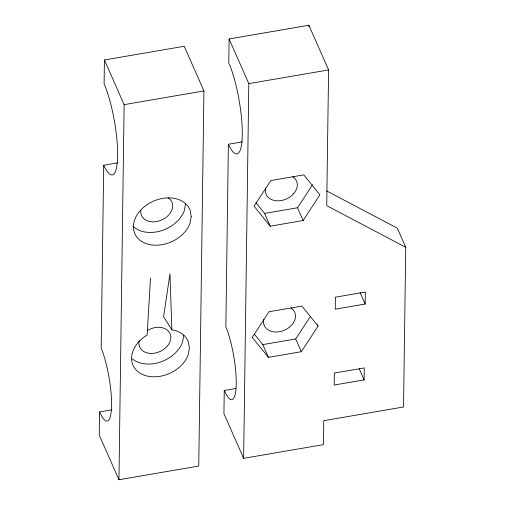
<?xml version="1.0" encoding="UTF-8"?>
<svg xmlns="http://www.w3.org/2000/svg" width="505" height="505" viewBox="0 0 505 505"><rect width="100%" height="100%" fill="white"/><g stroke="black" fill="none" stroke-linecap="round" stroke-linejoin="round"><path stroke-width="0.76" d="M111.965 409.795L99.573 411.922L99.251 435.076L118.953 479.75L198.749 466.046L203.925 90.938L184.218 46.264L104.428 59.969L104.099 83.918A51.838 11.186 80.3 0 1 112.899 113.227A51.826 11.179 80.3 0 1 116.857 165.968A51.826 11.179 80.3 0 1 104.377 166.7L103.702 165.261L117.646 162.869M103.702 165.261L101.177 348.141L101.606 349.17A42.489 9.166 80.3 0 1 111.573 403.716A42.489 9.166 80.3 0 1 101.833 416.398L99.573 411.922M118.953 479.75L124.129 104.642L104.428 59.969M235.867 388.515L224.245 390.51L223.93 413.664L243.631 458.338L323.421 444.634L323.755 420.684L403.545 406.98L405.749 247.292L397.302 228.14L326.596 190.896M405.749 247.292L326.722 205.661L328.591 69.924L308.89 25.25L229.1 38.954L228.765 62.904A51.838 11.186 80.3 0 1 237.571 92.213A51.826 11.179 80.3 0 1 241.523 144.954A51.826 11.179 80.3 0 1 229.049 145.692L228.367 144.247L242.312 141.855M228.367 144.247L225.855 326.729L226.278 327.758A42.489 9.166 80.3 0 1 236.245 382.304A42.489 9.166 80.3 0 1 226.505 394.986L224.245 390.51M243.631 458.338L248.801 83.628L229.1 38.954M308.871 26.797L308.89 25.25M364.118 379.899L364.282 367.918L334.36 373.056L334.196 385.037L364.118 379.899L359.112 368.549M365.166 304.042L365.33 292.067L335.408 297.205L335.244 309.18L365.166 304.042L360.16 292.698M150.496 277.908L147.151 335.055A30.054 22.226 -23.8 0 0 141.911 374.18A30.054 22.226 -23.8 0 0 188.087 355.097L189.425 348.166L188.277 341.658A30.054 22.226 -23.8 0 0 171.864 329.841L163.576 316.768L169.977 273.798L171.87 329.841M185.613 203.818L184.275 210.749A30.054 22.226 -23.8 0 1 161.089 230.817A30.054 22.226 -23.8 0 1 132.998 226.303M183.801 335.402L182.463 342.333A30.054 22.226 -23.8 0 1 160.205 362.11A30.054 22.226 -23.8 0 1 132.316 358.897M255.782 202.511L264.588 213.413L297.502 207.763L312.551 184.748M303.133 220.527L319.905 194.88L303.764 174.888L270.844 180.544L254.072 206.185L270.219 226.183L303.133 220.527L297.502 207.763M254.463 334.304L262.777 344.599L295.69 338.95L310.316 316.591M318.093 326.066L301.952 306.074L269.039 311.73L252.266 337.372L268.407 357.363L301.321 351.714L318.093 326.066L317.468 324.652M293.582 193.756L292.521 194.867A16.583 12.265 -23.8 0 1 269.954 198.736L268.912 197.992A16.583 12.265 -23.8 0 1 265.674 192.942A16.608 12.284 -23.8 0 1 265.744 187.967M124.129 104.642L203.925 90.938M248.801 83.628L328.591 69.924M292.767 176.8L293.809 177.545M290.956 307.987L291.997 308.732A16.583 12.265 -23.8 0 1 295.236 313.775A16.608 12.284 -23.8 0 1 295.166 318.762A16.583 12.265 -23.8 0 1 291.776 324.936L290.71 326.053A16.583 12.265 -23.8 0 1 268.142 329.923L267.101 329.178A16.583 12.265 -23.8 0 1 263.863 324.128M264.588 213.413L270.219 226.183M295.69 338.95L301.321 351.714M262.777 344.599L268.407 357.363M293.809 177.545A16.583 12.265 -23.8 0 1 297.047 182.589A16.608 12.284 -23.8 0 1 296.978 187.576A16.583 12.265 -23.8 0 1 293.582 193.75M263.812 324.147A16.608 12.284 -23.8 0 1 263.881 319.16M147.504 330.39A16.583 12.265 -23.8 0 1 170.336 334.411A16.583 12.265 -23.8 0 1 155.218 353.045A16.583 12.265 -23.8 0 1 139.254 340.566M168.096 197.815A16.583 12.265 -23.8 0 1 161.903 219.89A16.583 12.265 -23.8 0 1 140.826 210.257M191.243 216.582L189.905 223.513A30.054 22.226 -23.8 0 1 145.213 243.258A30.054 22.226 -23.8 0 1 145.737 205.623A30.054 22.226 -23.8 0 1 190.088 210.074L191.243 216.582"/></g></svg>
